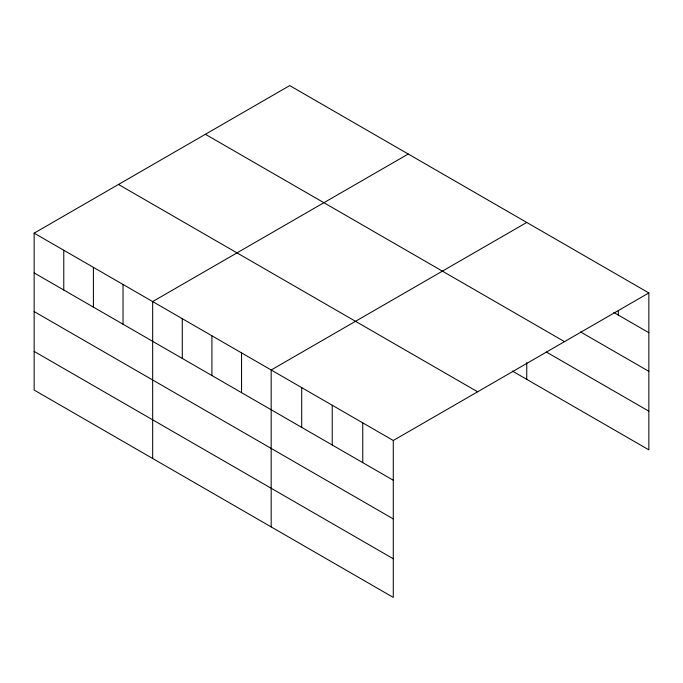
<?xml version="1.0" encoding="UTF-8"?>
<svg xmlns="http://www.w3.org/2000/svg" width="683" height="683" viewBox="0 0 683 683"><rect width="100%" height="100%" fill="white"/><g stroke="black" fill="none" stroke-linecap="round" stroke-linejoin="round"><path stroke-width="1.02" d="M512.378 371.065L648.85 449.849L648.85 292.939L289.72 85.597L34.15 233.151L34.15 390.061L393.28 597.403L393.28 440.492L34.15 233.151M408.229 154.025L152.668 301.57L152.668 458.481M526.747 222.445L271.177 369.998L271.177 526.909M393.28 440.492L648.85 292.939M613.838 312.49L648.85 332.706M580.618 331.972L648.85 371.364M205.378 134.286L564.517 341.637M546.494 352.104L648.85 411.192M118.483 184.453L477.622 391.803M34.15 272.91L393.28 480.251M34.15 311.568L393.28 518.918M34.15 351.404L393.28 558.745M618.32 310.893L618.32 315.076M526.747 362.639L526.747 379.355M362.758 422.871L362.758 462.63M332.228 405.241L332.228 445.009M301.707 387.62L301.707 427.379M241.551 352.889L241.551 392.648M211.918 335.78L211.918 375.548M182.293 318.679L182.293 358.438M123.034 284.461L123.034 324.229M93.409 267.36L93.409 307.119M63.775 250.251L63.775 290.019"/></g></svg>
